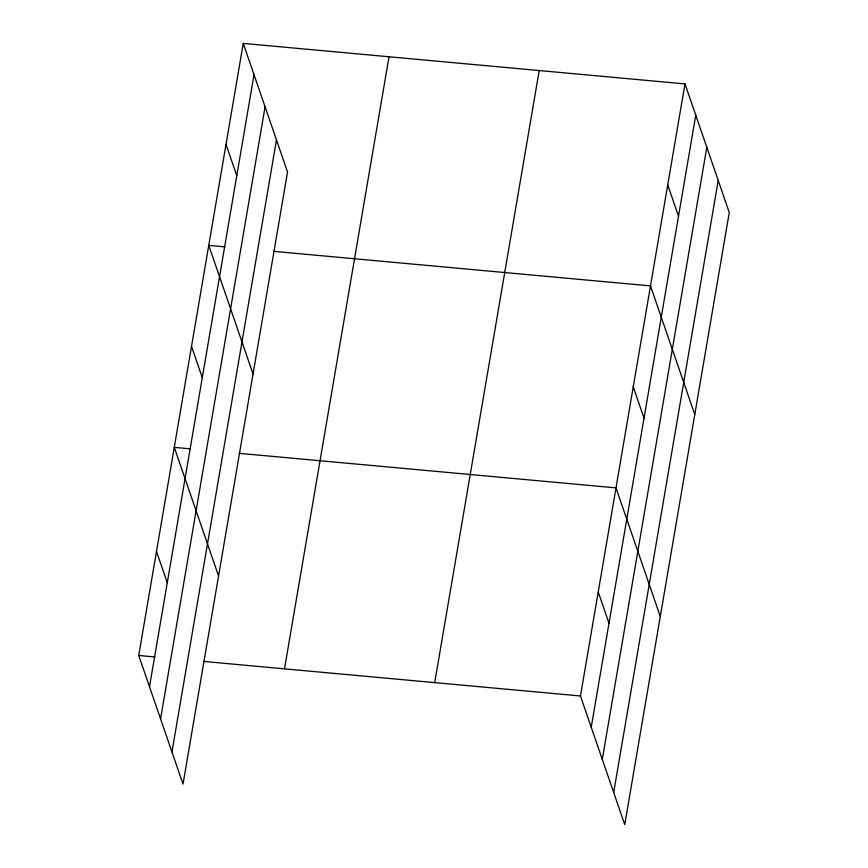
<?xml version="1.0" encoding="UTF-8"?>
<svg xmlns="http://www.w3.org/2000/svg" width="868" height="868" viewBox="0 0 868 868"><rect width="100%" height="100%" fill="white"/><g stroke="black" fill="none" stroke-linecap="round" stroke-linejoin="round"><path stroke-width="1.3" d="M243.257 43.4L287.536 172.016L183.018 784.086L138.728 655.47L243.257 43.4L684.982 83.914L729.272 212.53L624.743 824.6L580.464 695.984L684.982 83.914M149.502 686.762L254.031 74.691M160.569 718.878L265.087 106.807M171.962 751.97L276.48 139.9M284.498 668.837L389.027 56.767M434.694 682.617L539.212 70.547M591.238 727.275L695.756 115.205M602.294 759.391L706.812 147.321M613.687 792.484L718.216 180.414M224.953 246.87L208.765 245.384L253.044 373.999M273.55 251.329L650.49 285.897L694.78 414.513M190.461 448.854L174.273 447.367L218.552 575.983M239.058 453.313L615.998 487.881L660.288 616.497M138.728 655.47L154.927 656.957M203.513 661.416L580.464 695.984M667.742 184.906L678.516 216.197M633.239 386.889L644.023 418.181M598.226 591.933L609 623.224M226.006 144.392L236.78 175.683M191.513 346.375L202.287 377.667M156.5 551.419L167.274 582.71"/></g></svg>
